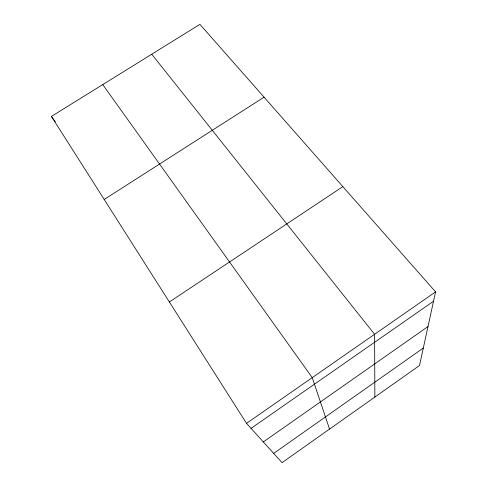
<?xml version="1.0" encoding="UTF-8"?>
<svg xmlns="http://www.w3.org/2000/svg" width="487" height="487" viewBox="0 0 487 487"><rect width="100%" height="100%" fill="white"/><g stroke="black" fill="none" stroke-linecap="round" stroke-linejoin="round"><path stroke-width="0.73" d="M435.579 291.883L419.484 365.53L282.046 462.65L246.513 423.343L51.421 116.417L199.92 24.35L435.579 291.883L246.513 423.343M273.676 453.391L423.3 348.059M263.327 441.946L428 326.564M251.055 428.371L433.54 301.222M169.373 301.983L342.86 186.624M104.206 199.463L264.064 97.175M151.749 54.215L374.594 334.289L374.874 397.051M51.421 116.417L55.317 121.829M102.763 84.586L312.24 377.644L329.541 429.09"/></g></svg>
